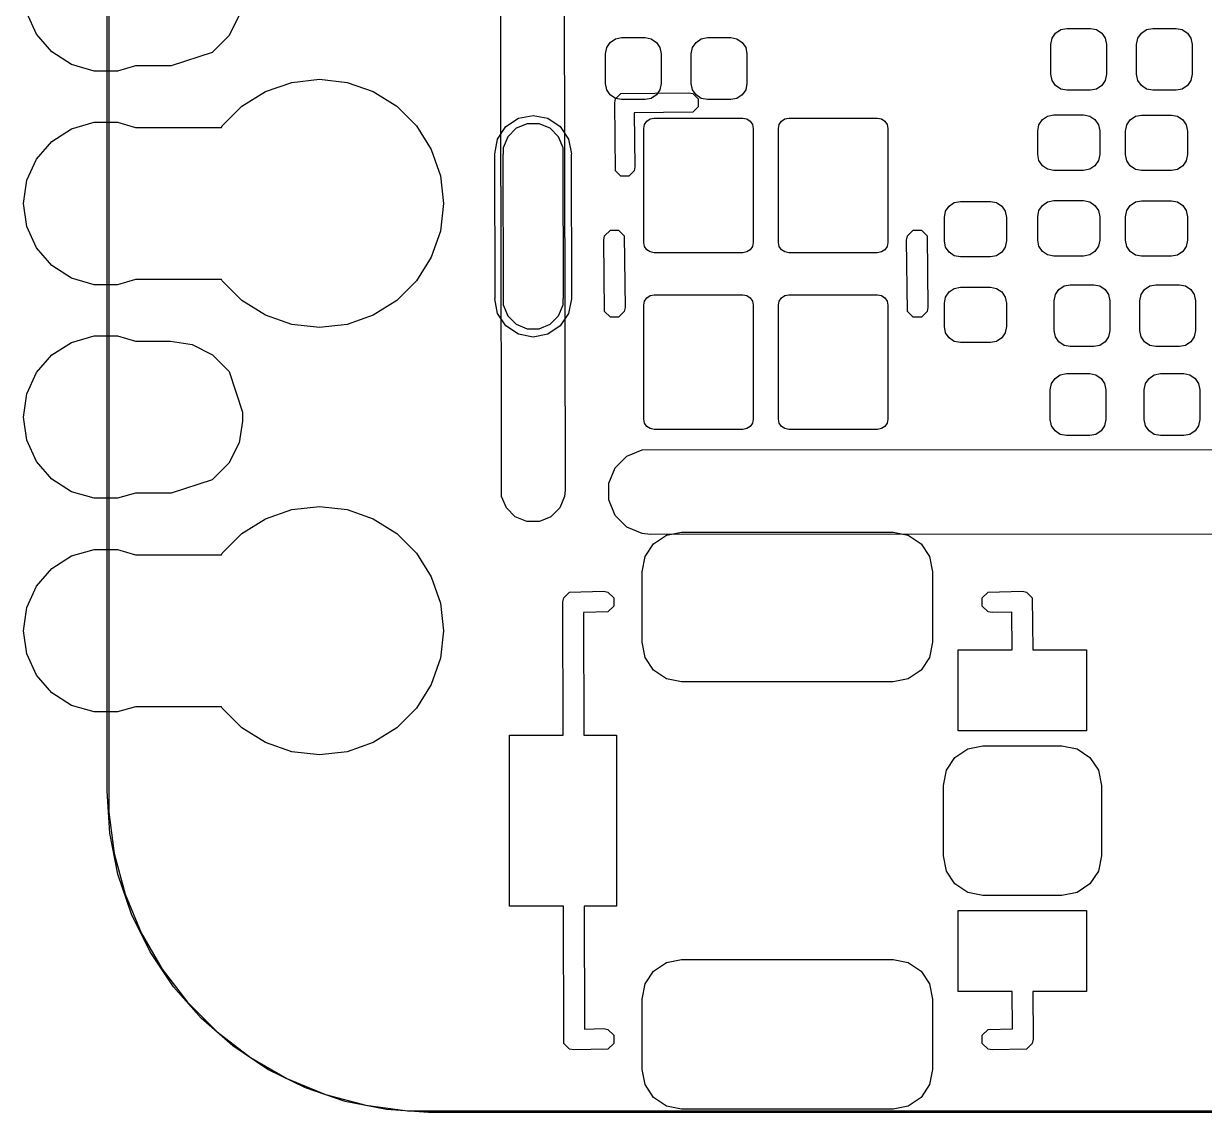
# Model space of a CAD drawing. Extents: x 139 to 262, y -120 to -93.
# Drawn here: x 139.11 to 146.13, y -115.58 to -109.1 of the extents above; entities that cross this region are included whole.
import ezdxf

# ---------------------------------------------------------------- set-up
doc = ezdxf.new("R2010")
doc.units = 0
doc.layers.add('BLACK', color=7, linetype='CONTINUOUS')

msp = doc.modelspace()

# ---------------------------------------------------------------- linework, layer by layer
at = {"layer": 'BLACK', "linetype": 'CONTINUOUS'}
for p, q in [((139.60648, -113.664927), (139.6061, -96.3411)), ((139.615719, -96.342272), (139.6161, -113.6661)), ((141.94726, -110.069265), (141.9436, -104.9521)), ((142.321139, -105.193365), (142.324487, -109.874317)), ((139.187784, -109.166387), (139.130071, -109.040014)), ((140.390669, -109.056129), (140.329245, -109.176678)), ((139.278762, -109.271381), (139.187784, -109.166387)), ((140.329245, -109.176678), (140.230643, -109.27528)), ((142.597336, -109.215048), (142.628237, -109.1944)), ((142.628237, -109.1944), (142.664688, -109.18715)), ((142.664688, -109.18715), (142.804388, -109.18715)), ((142.804388, -109.18715), (142.840839, -109.1944)), ((142.840839, -109.1944), (142.87174, -109.215048)), ((143.10686, -109.215048), (143.137761, -109.1944)), ((143.137761, -109.1944), (143.174212, -109.18715)), ((143.174212, -109.18715), (143.313912, -109.18715)), ((143.313912, -109.18715), (143.350363, -109.1944)), ((143.350363, -109.1944), (143.381264, -109.215048)), ((145.216238, -109.2272), (145.223488, -109.190749)), ((145.223488, -109.190749), (145.244136, -109.159848)), ((145.244136, -109.159848), (145.275037, -109.1392)), ((145.275037, -109.1392), (145.311488, -109.13195)), ((145.311488, -109.13195), (145.451188, -109.13195)), ((145.451188, -109.13195), (145.487639, -109.1392)), ((145.487639, -109.1392), (145.51854, -109.159848)), ((145.51854, -109.159848), (145.539188, -109.190749)), ((145.539188, -109.190749), (145.546438, -109.2272)), ((145.725762, -109.2272), (145.733012, -109.190749)), ((145.733012, -109.190749), (145.75366, -109.159848)), ((145.75366, -109.159848), (145.784561, -109.1392)), ((145.784561, -109.1392), (145.821012, -109.13195)), ((145.821012, -109.13195), (145.960712, -109.13195)), ((145.960712, -109.13195), (145.997163, -109.1392)), ((145.997163, -109.1392), (146.028064, -109.159848)), ((146.028064, -109.159848), (146.048712, -109.190749)), ((146.048712, -109.190749), (146.055962, -109.2272)), ((142.569438, -109.2824), (142.576688, -109.245949)), ((142.576688, -109.245949), (142.597336, -109.215048)), ((142.87174, -109.215048), (142.892388, -109.245949)), ((142.892388, -109.245949), (142.899638, -109.2824)), ((143.078962, -109.2824), (143.086212, -109.245949)), ((143.086212, -109.245949), (143.10686, -109.215048)), ((143.381264, -109.215048), (143.401912, -109.245949)), ((143.401912, -109.245949), (143.409162, -109.2824)), ((145.216238, -109.405), (145.216238, -109.2272)), ((145.546438, -109.2272), (145.546438, -109.405)), ((145.725762, -109.405), (145.725762, -109.2272)), ((146.055962, -109.2272), (146.055962, -109.405)), ((139.395636, -109.346491), (139.278762, -109.271381)), ((140.230643, -109.27528), (139.987446, -109.3543)), ((142.569438, -109.4602), (142.569438, -109.2824)), ((142.899638, -109.2824), (142.899638, -109.4602)), ((143.078962, -109.4602), (143.078962, -109.2824)), ((143.409162, -109.2824), (143.409162, -109.4602)), ((139.528936, -109.385632), (139.395636, -109.346491)), ((139.667864, -109.385632), (139.528936, -109.385632)), ((139.774569, -109.3543), (139.667864, -109.385632)), ((139.987446, -109.3543), (139.774569, -109.3543)), ((145.223488, -109.441451), (145.216238, -109.405)), ((145.546438, -109.405), (145.539188, -109.441451)), ((145.733012, -109.441451), (145.725762, -109.405)), ((146.055962, -109.405), (146.048712, -109.441451)), ((140.54815, -109.507495), (140.704157, -109.452906)), ((140.704157, -109.452906), (140.8684, -109.4344)), ((140.8684, -109.4344), (141.032643, -109.452906)), ((141.032643, -109.452906), (141.18865, -109.507495)), ((142.576688, -109.496651), (142.569438, -109.4602)), ((142.899638, -109.4602), (142.892388, -109.496651)), ((143.086212, -109.496651), (143.078962, -109.4602)), ((143.409162, -109.4602), (143.401912, -109.496651)), ((145.244136, -109.472352), (145.223488, -109.441451)), ((145.275037, -109.493), (145.244136, -109.472352)), ((145.51854, -109.472352), (145.487639, -109.493)), ((145.539188, -109.441451), (145.51854, -109.472352)), ((145.75366, -109.472352), (145.733012, -109.441451)), ((145.784561, -109.493), (145.75366, -109.472352)), ((146.028064, -109.472352), (145.997163, -109.493)), ((146.048712, -109.441451), (146.028064, -109.472352)), ((140.408202, -109.59543), (140.54815, -109.507495)), ((141.18865, -109.507495), (141.328598, -109.59543)), ((142.597336, -109.527552), (142.576688, -109.496651)), ((142.628237, -109.5482), (142.597336, -109.527552)), ((142.6237, -109.5745), (142.628267, -109.551539)), ((142.664688, -109.55545), (142.628237, -109.5482)), ((142.628267, -109.551539), (142.660739, -109.519067)), ((142.660739, -109.519067), (143.0647, -109.5145)), ((142.840839, -109.5482), (142.804388, -109.55545)), ((142.87174, -109.527552), (142.840839, -109.5482)), ((142.892388, -109.496651), (142.87174, -109.527552)), ((143.0647, -109.5145), (143.087661, -109.519067)), ((143.10686, -109.527552), (143.086212, -109.496651)), ((143.087661, -109.519067), (143.120133, -109.551539)), ((143.137761, -109.5482), (143.10686, -109.527552)), ((143.120133, -109.551539), (143.120133, -109.597461)), ((143.174212, -109.55545), (143.137761, -109.5482)), ((143.350363, -109.5482), (143.313912, -109.55545)), ((143.381264, -109.527552), (143.350363, -109.5482)), ((143.401912, -109.496651), (143.381264, -109.527552)), ((145.311488, -109.50025), (145.275037, -109.493)), ((145.451188, -109.50025), (145.311488, -109.50025)), ((145.487639, -109.493), (145.451188, -109.50025)), ((145.821012, -109.50025), (145.784561, -109.493)), ((145.960712, -109.50025), (145.821012, -109.50025)), ((145.997163, -109.493), (145.960712, -109.50025)), ((140.29133, -109.712302), (140.408202, -109.59543)), ((141.328598, -109.59543), (141.44547, -109.712302)), ((142.628267, -109.978461), (142.6237, -109.5745)), ((142.804388, -109.55545), (142.664688, -109.55545)), ((143.120133, -109.597461), (143.087661, -109.629933)), ((143.313912, -109.55545), (143.174212, -109.55545)), ((139.395636, -109.728509), (139.528936, -109.689368)), ((139.528936, -109.689368), (139.667864, -109.689368)), ((139.667864, -109.689368), (139.774569, -109.7207)), ((141.977038, -109.715838), (142.051072, -109.666371)), ((142.051072, -109.666371), (142.1384, -109.649)), ((142.1384, -109.649), (142.225728, -109.666371)), ((142.225728, -109.666371), (142.299762, -109.715838)), ((143.087661, -109.629933), (142.740063, -109.633862)), ((142.740063, -109.633862), (142.7437, -109.9555)), ((142.801174, -109.703003), (142.814484, -109.683084)), ((142.814484, -109.683084), (142.834403, -109.669774)), ((142.834403, -109.669774), (142.8579, -109.6651)), ((142.8579, -109.6651), (143.3859, -109.6651)), ((143.3859, -109.6651), (143.409397, -109.669774)), ((143.409397, -109.669774), (143.429316, -109.683084)), ((143.429316, -109.683084), (143.442626, -109.703003)), ((143.601174, -109.703003), (143.614484, -109.683084)), ((143.614484, -109.683084), (143.634403, -109.669774)), ((143.634403, -109.669774), (143.6579, -109.6651)), ((143.6579, -109.6651), (144.1859, -109.6651)), ((144.1859, -109.6651), (144.209397, -109.669774)), ((144.209397, -109.669774), (144.229316, -109.683084)), ((144.229316, -109.683084), (144.242626, -109.703003)), ((145.145, -109.705437), (145.165648, -109.674536)), ((145.165648, -109.674536), (145.196549, -109.653888)), ((145.196549, -109.653888), (145.233, -109.646638)), ((145.233, -109.646638), (145.4108, -109.646638)), ((145.4108, -109.646638), (145.447251, -109.653888)), ((145.447251, -109.653888), (145.478152, -109.674536)), ((145.478152, -109.674536), (145.4988, -109.705437)), ((145.6672, -109.706037), (145.687848, -109.675136)), ((145.687848, -109.675136), (145.718749, -109.654488)), ((145.718749, -109.654488), (145.7552, -109.647238)), ((145.7552, -109.647238), (145.933, -109.647238)), ((145.933, -109.647238), (145.969451, -109.654488)), ((145.969451, -109.654488), (146.000352, -109.675136)), ((146.000352, -109.675136), (146.021, -109.706037)), ((139.278762, -109.803619), (139.395636, -109.728509)), ((139.774569, -109.7207), (140.286053, -109.7207)), ((140.286053, -109.7207), (140.29133, -109.712302)), ((141.44547, -109.712302), (141.533405, -109.85225)), ((141.927571, -109.789872), (141.977038, -109.715838)), ((142.037458, -109.726129), (141.987329, -109.776258)), ((142.102954, -109.699), (142.037458, -109.726129)), ((142.173846, -109.699), (142.102954, -109.699)), ((142.239342, -109.726129), (142.173846, -109.699)), ((142.289471, -109.776258), (142.239342, -109.726129)), ((142.299762, -109.715838), (142.349229, -109.789872)), ((142.7965, -109.7265), (142.801174, -109.703003)), ((142.7965, -110.4045), (142.7965, -109.7265)), ((143.442626, -109.703003), (143.4473, -109.7265)), ((143.4473, -109.7265), (143.4473, -110.4045)), ((143.5965, -109.7265), (143.601174, -109.703003)), ((143.5965, -110.4045), (143.5965, -109.7265)), ((144.242626, -109.703003), (144.2473, -109.7265)), ((144.2473, -109.7265), (144.2473, -110.4045)), ((145.13775, -109.741888), (145.145, -109.705437)), ((145.13775, -109.881588), (145.13775, -109.741888)), ((145.4988, -109.705437), (145.50605, -109.741888)), ((145.50605, -109.741888), (145.50605, -109.881588)), ((145.65995, -109.742488), (145.6672, -109.706037)), ((145.65995, -109.882188), (145.65995, -109.742488)), ((146.021, -109.706037), (146.02825, -109.742488)), ((146.02825, -109.742488), (146.02825, -109.882188)), ((139.187784, -109.908613), (139.278762, -109.803619)), ((141.9102, -109.8772), (141.927571, -109.789872)), ((141.987329, -109.776258), (141.9602, -109.841754)), ((142.3166, -109.841754), (142.289471, -109.776258)), ((142.349229, -109.789872), (142.3666, -109.8772)), ((141.533405, -109.85225), (141.587994, -110.008257)), ((141.910594, -109.878415), (141.9102, -109.8772)), ((141.9102, -109.8804), (141.910594, -109.878415)), ((141.912069, -110.733446), (141.9102, -109.8804)), ((141.9602, -109.8772), (141.958323, -109.882974)), ((141.958323, -109.882974), (141.9602, -110.7392)), ((141.9602, -109.841754), (141.9602, -109.8772)), ((142.3166, -109.8772), (142.3166, -109.841754)), ((142.316994, -109.878415), (142.3166, -109.8772)), ((142.3166, -109.8804), (142.316994, -109.878415)), ((142.318469, -110.733446), (142.3166, -109.8804)), ((142.324487, -109.874317), (142.32524, -109.876135)), ((142.32524, -109.876135), (142.3289, -111.8773)), ((142.3666, -109.8772), (142.364723, -109.882974)), ((142.364723, -109.882974), (142.3666, -110.7392)), ((145.145, -109.918039), (145.13775, -109.881588)), ((145.50605, -109.881588), (145.4988, -109.918039)), ((145.6672, -109.918639), (145.65995, -109.882188)), ((146.02825, -109.882188), (146.021, -109.918639)), ((139.130071, -110.034986), (139.187784, -109.908613)), ((142.7437, -109.9555), (142.739133, -109.978461)), ((145.165648, -109.94894), (145.145, -109.918039)), ((145.196549, -109.969588), (145.165648, -109.94894)), ((145.233, -109.976838), (145.196549, -109.969588)), ((145.447251, -109.969588), (145.4108, -109.976838)), ((145.478152, -109.94894), (145.447251, -109.969588)), ((145.4988, -109.918039), (145.478152, -109.94894)), ((145.687848, -109.94954), (145.6672, -109.918639)), ((145.718749, -109.970188), (145.687848, -109.94954)), ((145.7552, -109.977438), (145.718749, -109.970188)), ((145.969451, -109.970188), (145.933, -109.977438)), ((146.000352, -109.94954), (145.969451, -109.970188)), ((146.021, -109.918639), (146.000352, -109.94954)), ((139.1103, -110.1725), (139.130071, -110.034986)), ((141.587994, -110.008257), (141.6065, -110.1725)), ((142.660739, -110.010933), (142.628267, -109.978461)), ((142.706661, -110.010933), (142.660739, -110.010933)), ((142.739133, -109.978461), (142.706661, -110.010933)), ((145.4108, -109.976838), (145.233, -109.976838)), ((145.933, -109.977438), (145.7552, -109.977438)), ((141.948189, -110.071508), (141.94726, -110.069265)), ((141.95156, -111.914465), (141.948189, -110.071508)), ((139.130071, -110.310014), (139.1103, -110.1725)), ((141.6065, -110.1725), (141.587994, -110.336743)), ((144.611048, -110.188536), (144.641949, -110.167888)), ((144.641949, -110.167888), (144.6784, -110.160638)), ((144.6784, -110.160638), (144.8562, -110.160638)), ((144.8562, -110.160638), (144.892651, -110.167888)), ((144.892651, -110.167888), (144.923552, -110.188536)), ((145.165648, -110.18406), (145.196549, -110.163412)), ((145.196549, -110.163412), (145.233, -110.156162)), ((145.233, -110.156162), (145.4108, -110.156162)), ((145.4108, -110.156162), (145.447251, -110.163412)), ((145.447251, -110.163412), (145.478152, -110.18406)), ((145.687848, -110.18466), (145.718749, -110.164012)), ((145.718749, -110.164012), (145.7552, -110.156762)), ((145.7552, -110.156762), (145.933, -110.156762)), ((145.933, -110.156762), (145.969451, -110.164012)), ((145.969451, -110.164012), (146.000352, -110.18466)), ((144.58315, -110.255888), (144.5904, -110.219437)), ((144.5904, -110.219437), (144.611048, -110.188536)), ((144.923552, -110.188536), (144.9442, -110.219437)), ((144.9442, -110.219437), (144.95145, -110.255888)), ((145.13775, -110.251412), (145.145, -110.214961)), ((145.13775, -110.391112), (145.13775, -110.251412)), ((145.145, -110.214961), (145.165648, -110.18406)), ((145.478152, -110.18406), (145.4988, -110.214961)), ((145.4988, -110.214961), (145.50605, -110.251412)), ((145.50605, -110.251412), (145.50605, -110.391112)), ((145.65995, -110.252012), (145.6672, -110.215561)), ((145.65995, -110.391712), (145.65995, -110.252012)), ((145.6672, -110.215561), (145.687848, -110.18466)), ((146.000352, -110.18466), (146.021, -110.215561)), ((146.021, -110.215561), (146.02825, -110.252012)), ((146.02825, -110.252012), (146.02825, -110.391712)), ((139.187784, -110.436387), (139.130071, -110.310014)), ((144.58315, -110.395588), (144.58315, -110.255888)), ((144.95145, -110.255888), (144.95145, -110.395588)), ((141.587994, -110.336743), (141.533405, -110.49275)), ((142.5584, -110.3905), (142.563234, -110.3662)), ((142.563234, -110.8148), (142.5584, -110.3905)), ((142.563234, -110.3662), (142.5976, -110.331834)), ((142.5976, -110.331834), (142.6462, -110.331834)), ((142.6462, -110.331834), (142.680566, -110.3662)), ((142.680566, -110.3662), (142.6854, -110.7905)), ((144.3584, -110.3905), (144.363234, -110.3662)), ((144.363234, -110.8148), (144.3584, -110.3905)), ((144.363234, -110.3662), (144.3976, -110.331834)), ((144.3976, -110.331834), (144.4462, -110.331834)), ((144.4462, -110.331834), (144.480566, -110.3662)), ((144.480566, -110.3662), (144.4854, -110.7905)), ((145.145, -110.427563), (145.13775, -110.391112)), ((145.50605, -110.391112), (145.4988, -110.427563)), ((145.6672, -110.428163), (145.65995, -110.391712)), ((146.02825, -110.391712), (146.021, -110.428163)), ((139.278762, -110.541381), (139.187784, -110.436387)), ((142.801174, -110.427997), (142.7965, -110.4045)), ((142.814484, -110.447916), (142.801174, -110.427997)), ((142.834403, -110.461226), (142.814484, -110.447916)), ((142.8579, -110.4659), (142.834403, -110.461226)), ((143.409397, -110.461226), (143.3859, -110.4659)), ((143.429316, -110.447916), (143.409397, -110.461226)), ((143.442626, -110.427997), (143.429316, -110.447916)), ((143.4473, -110.4045), (143.442626, -110.427997)), ((143.601174, -110.427997), (143.5965, -110.4045)), ((143.614484, -110.447916), (143.601174, -110.427997)), ((143.634403, -110.461226), (143.614484, -110.447916)), ((143.6579, -110.4659), (143.634403, -110.461226)), ((144.209397, -110.461226), (144.1859, -110.4659)), ((144.229316, -110.447916), (144.209397, -110.461226)), ((144.242626, -110.427997), (144.229316, -110.447916)), ((144.2473, -110.4045), (144.242626, -110.427997)), ((144.5904, -110.432039), (144.58315, -110.395588)), ((144.611048, -110.46294), (144.5904, -110.432039)), ((144.641949, -110.483588), (144.611048, -110.46294)), ((144.923552, -110.46294), (144.892651, -110.483588)), ((144.9442, -110.432039), (144.923552, -110.46294)), ((144.95145, -110.395588), (144.9442, -110.432039)), ((145.165648, -110.458464), (145.145, -110.427563)), ((145.196549, -110.479112), (145.165648, -110.458464)), ((145.478152, -110.458464), (145.447251, -110.479112)), ((145.4988, -110.427563), (145.478152, -110.458464)), ((145.687848, -110.459064), (145.6672, -110.428163)), ((145.718749, -110.479712), (145.687848, -110.459064)), ((146.000352, -110.459064), (145.969451, -110.479712)), ((146.021, -110.428163), (146.000352, -110.459064)), ((141.533405, -110.49275), (141.44547, -110.632698)), ((143.3859, -110.4659), (142.8579, -110.4659)), ((144.1859, -110.4659), (143.6579, -110.4659)), ((144.6784, -110.490838), (144.641949, -110.483588)), ((144.8562, -110.490838), (144.6784, -110.490838)), ((144.892651, -110.483588), (144.8562, -110.490838)), ((145.233, -110.486362), (145.196549, -110.479112)), ((145.4108, -110.486362), (145.233, -110.486362)), ((145.447251, -110.479112), (145.4108, -110.486362)), ((145.7552, -110.486962), (145.718749, -110.479712)), ((145.933, -110.486962), (145.7552, -110.486962)), ((145.969451, -110.479712), (145.933, -110.486962)), ((139.395636, -110.616491), (139.278762, -110.541381)), ((139.528936, -110.655632), (139.395636, -110.616491)), ((139.667864, -110.655632), (139.528936, -110.655632)), ((139.774569, -110.6243), (139.667864, -110.655632)), ((140.286053, -110.6243), (139.774569, -110.6243)), ((140.29133, -110.632698), (140.286053, -110.6243)), ((140.408202, -110.74957), (140.29133, -110.632698)), ((141.44547, -110.632698), (141.328598, -110.74957)), ((144.641949, -110.677412), (144.6784, -110.670162)), ((144.6784, -110.670162), (144.8562, -110.670162)), ((144.8562, -110.670162), (144.892651, -110.677412)), ((145.263536, -110.683648), (145.294437, -110.663)), ((145.294437, -110.663), (145.330888, -110.65575)), ((145.330888, -110.65575), (145.470588, -110.65575)), ((145.470588, -110.65575), (145.507039, -110.663)), ((145.507039, -110.663), (145.53794, -110.683648)), ((145.77306, -110.683648), (145.803961, -110.663)), ((145.803961, -110.663), (145.840412, -110.65575)), ((145.840412, -110.65575), (145.980112, -110.65575)), ((145.980112, -110.65575), (146.016563, -110.663)), ((146.016563, -110.663), (146.047464, -110.683648)), ((141.9102, -110.7392), (141.912069, -110.733446)), ((141.927571, -110.826528), (141.9102, -110.7392)), ((141.9602, -110.7392), (141.9602, -110.774646)), ((142.3166, -110.7392), (142.318469, -110.733446)), ((142.3166, -110.774646), (142.3166, -110.7392)), ((142.3666, -110.7392), (142.349229, -110.826528)), ((142.801174, -110.753003), (142.814484, -110.733084)), ((142.814484, -110.733084), (142.834403, -110.719774)), ((142.834403, -110.719774), (142.8579, -110.7151)), ((142.8579, -110.7151), (143.3859, -110.7151)), ((143.3859, -110.7151), (143.409397, -110.719774)), ((143.409397, -110.719774), (143.429316, -110.733084)), ((143.429316, -110.733084), (143.442626, -110.753003)), ((143.601174, -110.753003), (143.614484, -110.733084)), ((143.614484, -110.733084), (143.634403, -110.719774)), ((143.634403, -110.719774), (143.6579, -110.7151)), ((143.6579, -110.7151), (144.1859, -110.7151)), ((144.1859, -110.7151), (144.209397, -110.719774)), ((144.209397, -110.719774), (144.229316, -110.733084)), ((144.229316, -110.733084), (144.242626, -110.753003)), ((144.58315, -110.765412), (144.5904, -110.728961)), ((144.5904, -110.728961), (144.611048, -110.69806)), ((144.611048, -110.69806), (144.641949, -110.677412)), ((144.892651, -110.677412), (144.923552, -110.69806)), ((144.923552, -110.69806), (144.9442, -110.728961)), ((144.9442, -110.728961), (144.95145, -110.765412)), ((145.235638, -110.751), (145.242888, -110.714549)), ((145.242888, -110.714549), (145.263536, -110.683648)), ((145.53794, -110.683648), (145.558588, -110.714549)), ((145.558588, -110.714549), (145.565838, -110.751)), ((145.745162, -110.751), (145.752412, -110.714549)), ((145.752412, -110.714549), (145.77306, -110.683648)), ((146.047464, -110.683648), (146.068112, -110.714549)), ((146.068112, -110.714549), (146.075362, -110.751)), ((140.54815, -110.837505), (140.408202, -110.74957)), ((141.328598, -110.74957), (141.18865, -110.837505)), ((141.9602, -110.774646), (141.987329, -110.840142)), ((142.289471, -110.840142), (142.3166, -110.774646)), ((142.5976, -110.849166), (142.563234, -110.8148)), ((142.680566, -110.8148), (142.6462, -110.849166)), ((142.6854, -110.7905), (142.680566, -110.8148)), ((142.7965, -110.7765), (142.801174, -110.753003)), ((142.7965, -111.4545), (142.7965, -110.7765)), ((143.442626, -110.753003), (143.4473, -110.7765)), ((143.4473, -110.7765), (143.4473, -111.4545)), ((143.5965, -110.7765), (143.601174, -110.753003)), ((143.5965, -111.4545), (143.5965, -110.7765)), ((144.242626, -110.753003), (144.2473, -110.7765)), ((144.2473, -110.7765), (144.2473, -111.4545)), ((144.3976, -110.849166), (144.363234, -110.8148)), ((144.480566, -110.8148), (144.4462, -110.849166)), ((144.4854, -110.7905), (144.480566, -110.8148)), ((144.58315, -110.905112), (144.58315, -110.765412)), ((144.95145, -110.765412), (144.95145, -110.905112)), ((145.235638, -110.9288), (145.235638, -110.751)), ((145.565838, -110.751), (145.565838, -110.9288)), ((145.745162, -110.9288), (145.745162, -110.751)), ((146.075362, -110.751), (146.075362, -110.9288)), ((140.704157, -110.892094), (140.54815, -110.837505)), ((141.18865, -110.837505), (141.032643, -110.892094)), ((141.977038, -110.900562), (141.927571, -110.826528)), ((141.987329, -110.840142), (142.037458, -110.890271)), ((142.239342, -110.890271), (142.289471, -110.840142)), ((142.349229, -110.826528), (142.299762, -110.900562)), ((142.6462, -110.849166), (142.5976, -110.849166)), ((144.4462, -110.849166), (144.3976, -110.849166)), ((140.8684, -110.9106), (140.704157, -110.892094)), ((141.032643, -110.892094), (140.8684, -110.9106)), ((142.051072, -110.950029), (141.977038, -110.900562)), ((142.037458, -110.890271), (142.102954, -110.9174)), ((142.1384, -110.9674), (142.051072, -110.950029)), ((142.102954, -110.9174), (142.173846, -110.9174)), ((142.225728, -110.950029), (142.1384, -110.9674)), ((142.173846, -110.9174), (142.239342, -110.890271)), ((142.299762, -110.900562), (142.225728, -110.950029)), ((144.5904, -110.941563), (144.58315, -110.905112)), ((144.611048, -110.972464), (144.5904, -110.941563)), ((144.9442, -110.941563), (144.923552, -110.972464)), ((144.95145, -110.905112), (144.9442, -110.941563)), ((145.242888, -110.965251), (145.235638, -110.9288)), ((145.565838, -110.9288), (145.558588, -110.965251)), ((145.752412, -110.965251), (145.745162, -110.9288)), ((146.075362, -110.9288), (146.068112, -110.965251)), ((139.278762, -111.073619), (139.395636, -110.998509)), ((139.395636, -110.998509), (139.528936, -110.959368)), ((139.528936, -110.959368), (139.667864, -110.959368)), ((139.667864, -110.959368), (139.774569, -110.9907)), ((139.774569, -110.9907), (139.983398, -110.9907)), ((139.983398, -110.9907), (140.113029, -111.011231)), ((140.113029, -111.011231), (140.233578, -111.072655)), ((144.641949, -110.993112), (144.611048, -110.972464)), ((144.6784, -111.000362), (144.641949, -110.993112)), ((144.8562, -111.000362), (144.6784, -111.000362)), ((144.892651, -110.993112), (144.8562, -111.000362)), ((144.923552, -110.972464), (144.892651, -110.993112)), ((145.263536, -110.996152), (145.242888, -110.965251)), ((145.294437, -111.0168), (145.263536, -110.996152)), ((145.330888, -111.02405), (145.294437, -111.0168)), ((145.470588, -111.02405), (145.330888, -111.02405)), ((145.507039, -111.0168), (145.470588, -111.02405)), ((145.53794, -110.996152), (145.507039, -111.0168)), ((145.558588, -110.965251), (145.53794, -110.996152)), ((145.77306, -110.996152), (145.752412, -110.965251)), ((145.803961, -111.0168), (145.77306, -110.996152)), ((145.840412, -111.02405), (145.803961, -111.0168)), ((145.980112, -111.02405), (145.840412, -111.02405)), ((146.016563, -111.0168), (145.980112, -111.02405)), ((146.047464, -110.996152), (146.016563, -111.0168)), ((146.068112, -110.965251), (146.047464, -110.996152)), ((139.187784, -111.178613), (139.278762, -111.073619)), ((140.233578, -111.072655), (140.33218, -111.171257)), ((139.130071, -111.304986), (139.187784, -111.178613)), ((140.33218, -111.171257), (140.4112, -111.414454)), ((145.21985, -111.243349), (145.240498, -111.212448)), ((145.240498, -111.212448), (145.271399, -111.1918)), ((145.271399, -111.1918), (145.30785, -111.18455)), ((145.30785, -111.18455), (145.44755, -111.18455)), ((145.44755, -111.18455), (145.484001, -111.1918)), ((145.484001, -111.1918), (145.514902, -111.212448)), ((145.514902, -111.212448), (145.53555, -111.243349)), ((145.77865, -111.243349), (145.799298, -111.212448)), ((145.799298, -111.212448), (145.830199, -111.1918)), ((145.830199, -111.1918), (145.86665, -111.18455)), ((145.86665, -111.18455), (146.00635, -111.18455)), ((146.00635, -111.18455), (146.042801, -111.1918)), ((146.042801, -111.1918), (146.073702, -111.212448)), ((146.073702, -111.212448), (146.09435, -111.243349)), ((139.1103, -111.4425), (139.130071, -111.304986)), ((145.2126, -111.2798), (145.21985, -111.243349)), ((145.2126, -111.4576), (145.2126, -111.2798)), ((145.53555, -111.243349), (145.5428, -111.2798)), ((145.5428, -111.2798), (145.5428, -111.4576)), ((145.7714, -111.2798), (145.77865, -111.243349)), ((145.7714, -111.4576), (145.7714, -111.2798)), ((146.09435, -111.243349), (146.1016, -111.2798)), ((146.1016, -111.2798), (146.1016, -111.4576)), ((139.130071, -111.580014), (139.1103, -111.4425)), ((140.4112, -111.414454), (140.4112, -111.466498)), ((140.4112, -111.466498), (140.390669, -111.596129)), ((142.801174, -111.477997), (142.7965, -111.4545)), ((142.814484, -111.497916), (142.801174, -111.477997)), ((142.834403, -111.511226), (142.814484, -111.497916)), ((142.8579, -111.5159), (142.834403, -111.511226)), ((143.3859, -111.5159), (142.8579, -111.5159)), ((143.409397, -111.511226), (143.3859, -111.5159)), ((143.429316, -111.497916), (143.409397, -111.511226)), ((143.442626, -111.477997), (143.429316, -111.497916)), ((143.4473, -111.4545), (143.442626, -111.477997)), ((143.601174, -111.477997), (143.5965, -111.4545)), ((143.614484, -111.497916), (143.601174, -111.477997)), ((143.634403, -111.511226), (143.614484, -111.497916)), ((143.6579, -111.5159), (143.634403, -111.511226)), ((144.1859, -111.5159), (143.6579, -111.5159)), ((144.209397, -111.511226), (144.1859, -111.5159)), ((144.229316, -111.497916), (144.209397, -111.511226)), ((144.242626, -111.477997), (144.229316, -111.497916)), ((144.2473, -111.4545), (144.242626, -111.477997)), ((145.21985, -111.494051), (145.2126, -111.4576)), ((145.240498, -111.524952), (145.21985, -111.494051)), ((145.53555, -111.494051), (145.514902, -111.524952)), ((145.5428, -111.4576), (145.53555, -111.494051)), ((145.77865, -111.494051), (145.7714, -111.4576)), ((145.799298, -111.524952), (145.77865, -111.494051)), ((146.09435, -111.494051), (146.073702, -111.524952)), ((146.1016, -111.4576), (146.09435, -111.494051)), ((139.187784, -111.706387), (139.130071, -111.580014)), ((145.271399, -111.5456), (145.240498, -111.524952)), ((145.30785, -111.55285), (145.271399, -111.5456)), ((145.44755, -111.55285), (145.30785, -111.55285)), ((145.484001, -111.5456), (145.44755, -111.55285)), ((145.514902, -111.524952), (145.484001, -111.5456)), ((145.830199, -111.5456), (145.799298, -111.524952)), ((145.86665, -111.55285), (145.830199, -111.5456)), ((146.00635, -111.55285), (145.86665, -111.55285)), ((146.042801, -111.5456), (146.00635, -111.55285)), ((146.073702, -111.524952), (146.042801, -111.5456)), ((140.390669, -111.596129), (140.329245, -111.716678)), ((142.695785, -111.674707), (142.787347, -111.636781)), ((142.787347, -111.636781), (154.1415, -111.6319)), ((139.278762, -111.811381), (139.187784, -111.706387)), ((140.329245, -111.716678), (140.230643, -111.81528)), ((142.625707, -111.744785), (142.695785, -111.674707)), ((142.587781, -111.836347), (142.625707, -111.744785)), ((139.395636, -111.886491), (139.278762, -111.811381)), ((140.230643, -111.81528), (139.987446, -111.8943)), ((142.587781, -111.935453), (142.587781, -111.836347)), ((139.528936, -111.925632), (139.395636, -111.886491)), ((139.667864, -111.925632), (139.528936, -111.925632)), ((139.774569, -111.8943), (139.667864, -111.925632)), ((139.987446, -111.8943), (139.774569, -111.8943)), ((141.980005, -111.983136), (141.95156, -111.914465)), ((142.32524, -111.914465), (142.296795, -111.983136)), ((142.3289, -111.8773), (142.32524, -111.914465)), ((142.625707, -112.027015), (142.587781, -111.935453)), ((140.54815, -112.047495), (140.704157, -111.992906)), ((140.704157, -111.992906), (140.8684, -111.9744)), ((140.8684, -111.9744), (141.032643, -111.992906)), ((141.032643, -111.992906), (141.18865, -112.047495)), ((142.032564, -112.035695), (141.980005, -111.983136)), ((142.296795, -111.983136), (142.244236, -112.035695)), ((140.408202, -112.13543), (140.54815, -112.047495)), ((141.18865, -112.047495), (141.328598, -112.13543)), ((142.101235, -112.06414), (142.032564, -112.035695)), ((142.175565, -112.06414), (142.101235, -112.06414)), ((142.244236, -112.035695), (142.175565, -112.06414)), ((142.695785, -112.097093), (142.625707, -112.027015)), ((140.29133, -112.252302), (140.408202, -112.13543)), ((141.328598, -112.13543), (141.44547, -112.252302)), ((142.787347, -112.135019), (142.695785, -112.097093)), ((142.8369, -112.1399), (142.787347, -112.135019)), ((154.191053, -112.135019), (142.8369, -112.1399)), ((142.854915, -112.196015), (142.931139, -112.145085)), ((142.931139, -112.145085), (143.02105, -112.1272)), ((143.02105, -112.1272), (144.27835, -112.1272)), ((144.27835, -112.1272), (144.368261, -112.145085)), ((144.368261, -112.145085), (144.444485, -112.196015)), ((142.803985, -112.272239), (142.854915, -112.196015)), ((144.444485, -112.196015), (144.495415, -112.272239)), ((139.278762, -112.343619), (139.395636, -112.268509)), ((139.395636, -112.268509), (139.528936, -112.229368)), ((139.528936, -112.229368), (139.667864, -112.229368)), ((139.667864, -112.229368), (139.774569, -112.2607)), ((139.774569, -112.2607), (140.286053, -112.2607)), ((140.286053, -112.2607), (140.29133, -112.252302)), ((141.44547, -112.252302), (141.533405, -112.39225)), ((142.7861, -112.36215), (142.803985, -112.272239)), ((144.495415, -112.272239), (144.5133, -112.36215)), ((139.187784, -112.448613), (139.278762, -112.343619)), ((141.533405, -112.39225), (141.587994, -112.548257)), ((142.7861, -112.78125), (142.7861, -112.36215)), ((144.5133, -112.36215), (144.5133, -112.78125)), ((139.130071, -112.574986), (139.187784, -112.448613)), ((142.321034, -112.5174), (142.3554, -112.483034)), ((142.3554, -112.483034), (142.5592, -112.4782)), ((142.5592, -112.4782), (142.5835, -112.483034)), ((142.5835, -112.483034), (142.617866, -112.5174)), ((144.808534, -112.5174), (144.8429, -112.483034)), ((144.8429, -112.483034), (145.0467, -112.4782)), ((145.0467, -112.4782), (145.071, -112.483034)), ((145.071, -112.483034), (145.105366, -112.5174)), ((141.587994, -112.548257), (141.6065, -112.7125)), ((142.3162, -112.5417), (142.321034, -112.5174)), ((142.317659, -113.3337), (142.3162, -112.5417)), ((142.617866, -112.566), (142.5835, -112.600366)), ((142.617866, -112.5174), (142.617866, -112.566)), ((144.808534, -112.566), (144.808534, -112.5174)), ((144.8429, -112.600366), (144.808534, -112.566)), ((145.105366, -112.5174), (145.108016, -112.8257)), ((139.1103, -112.7125), (139.130071, -112.574986)), ((142.5835, -112.600366), (142.438525, -112.603804)), ((142.438525, -112.603804), (142.43987, -113.3337)), ((144.8672, -112.6052), (144.8429, -112.600366)), ((144.983722, -112.602436), (144.8672, -112.6052)), ((144.985642, -112.8257), (144.983722, -112.602436)), ((139.130071, -112.850014), (139.1103, -112.7125)), ((141.6065, -112.7125), (141.587994, -112.876743)), ((139.187784, -112.976387), (139.130071, -112.850014)), ((142.803985, -112.871161), (142.7861, -112.78125)), ((144.5133, -112.78125), (144.495415, -112.871161)), ((144.6657, -113.3083), (144.6657, -112.8257)), ((144.6657, -112.8257), (144.985642, -112.8257)), ((145.108016, -112.8257), (145.4277, -112.8257)), ((145.4277, -112.8257), (145.4277, -113.3083)), ((141.587994, -112.876743), (141.533405, -113.03275)), ((142.854915, -112.947385), (142.803985, -112.871161)), ((144.495415, -112.871161), (144.444485, -112.947385)), ((139.278762, -113.081381), (139.187784, -112.976387)), ((142.931139, -112.998315), (142.854915, -112.947385)), ((144.444485, -112.947385), (144.368261, -112.998315)), ((141.533405, -113.03275), (141.44547, -113.172698)), ((143.02105, -113.0162), (142.931139, -112.998315)), ((144.27835, -113.0162), (143.02105, -113.0162)), ((144.368261, -112.998315), (144.27835, -113.0162)), ((139.395636, -113.156491), (139.278762, -113.081381)), ((139.528936, -113.195632), (139.395636, -113.156491)), ((139.667864, -113.195632), (139.528936, -113.195632)), ((139.774569, -113.1643), (139.667864, -113.195632)), ((140.286053, -113.1643), (139.774569, -113.1643)), ((140.29133, -113.172698), (140.286053, -113.1643)), ((140.408202, -113.28957), (140.29133, -113.172698)), ((141.44547, -113.172698), (141.328598, -113.28957)), ((140.54815, -113.377505), (140.408202, -113.28957)), ((141.328598, -113.28957), (141.18865, -113.377505)), ((141.9987, -114.3497), (141.9987, -113.3337)), ((141.9987, -113.3337), (142.317659, -113.3337)), ((142.43987, -113.3337), (142.6337, -113.3337)), ((142.6337, -113.3337), (142.6337, -114.3497)), ((145.4277, -113.3083), (144.6657, -113.3083)), ((140.704157, -113.432094), (140.54815, -113.377505)), ((141.18865, -113.377505), (141.032643, -113.432094)), ((144.721839, -113.415085), (144.81175, -113.3972)), ((144.81175, -113.3972), (145.28165, -113.3972)), ((145.28165, -113.3972), (145.371561, -113.415085)), ((140.8684, -113.4506), (140.704157, -113.432094)), ((141.032643, -113.432094), (140.8684, -113.4506)), ((144.594685, -113.542239), (144.645615, -113.466015)), ((144.645615, -113.466015), (144.721839, -113.415085)), ((145.371561, -113.415085), (145.447785, -113.466015)), ((145.447785, -113.466015), (145.498715, -113.542239)), ((144.5768, -113.63215), (144.594685, -113.542239)), ((145.498715, -113.542239), (145.5166, -113.63215)), ((139.6061, -113.6661), (139.60648, -113.664927)), ((139.62244, -113.915405), (139.6061, -113.6661)), ((139.6161, -113.6661), (139.6161, -113.790633)), ((144.5768, -114.05125), (144.5768, -113.63215)), ((145.5166, -113.63215), (145.5166, -114.05125)), ((139.6161, -113.790633), (139.648609, -114.037567)), ((139.671182, -114.160444), (139.62244, -113.915405)), ((139.648609, -114.037567), (139.713072, -114.278145)), ((144.594685, -114.141161), (144.5768, -114.05125)), ((145.5166, -114.05125), (145.498715, -114.141161)), ((139.75149, -114.397025), (139.671182, -114.160444)), ((144.645615, -114.217385), (144.594685, -114.141161)), ((145.498715, -114.141161), (145.447785, -114.217385)), ((144.721839, -114.268315), (144.645615, -114.217385)), ((145.447785, -114.217385), (145.371561, -114.268315)), ((139.713072, -114.278145), (139.808385, -114.508252)), ((144.81175, -114.2862), (144.721839, -114.268315)), ((145.28165, -114.2862), (144.81175, -114.2862)), ((145.371561, -114.268315), (145.28165, -114.2862)), ((142.31953, -114.3497), (141.9987, -114.3497)), ((142.321034, -115.166), (142.31953, -114.3497)), ((142.6337, -114.3497), (142.441741, -114.3497)), ((142.441741, -114.3497), (142.443088, -115.080954)), ((144.6657, -114.8577), (144.6657, -114.3751)), ((144.6657, -114.3751), (145.4277, -114.3751)), ((145.4277, -114.3751), (145.4277, -114.8577)), ((139.861991, -114.6211), (139.75149, -114.397025)), ((139.808385, -114.508252), (139.932918, -114.723949)), ((140.000795, -114.828834), (139.861991, -114.6211)), ((142.931139, -114.685085), (143.02105, -114.6672)), ((143.02105, -114.6672), (144.27835, -114.6672)), ((144.27835, -114.6672), (144.368261, -114.685085)), ((139.932918, -114.723949), (140.084539, -114.921545)), ((142.803985, -114.812239), (142.854915, -114.736015)), ((142.854915, -114.736015), (142.931139, -114.685085)), ((144.368261, -114.685085), (144.444485, -114.736015)), ((144.444485, -114.736015), (144.495415, -114.812239)), ((142.7861, -114.90215), (142.803985, -114.812239)), ((144.495415, -114.812239), (144.5133, -114.90215)), ((140.165526, -115.016674), (140.000795, -114.828834)), ((144.985384, -114.8577), (144.6657, -114.8577)), ((144.987291, -115.079609), (144.985384, -114.8577)), ((145.4277, -114.8577), (145.107758, -114.8577)), ((145.107758, -114.8577), (145.1102, -115.1417)), ((140.084539, -114.921545), (140.260655, -115.097661)), ((142.7861, -115.32125), (142.7861, -114.90215)), ((144.5133, -114.90215), (144.5133, -115.32125)), ((140.353366, -115.181405), (140.165526, -115.016674)), ((142.443088, -115.080954), (142.5592, -115.0782)), ((142.5592, -115.0782), (142.5835, -115.083034)), ((142.5835, -115.083034), (142.617866, -115.1174)), ((144.808534, -115.1174), (144.8429, -115.083034)), ((144.8429, -115.083034), (144.987291, -115.079609)), ((140.260655, -115.097661), (140.458251, -115.249282)), ((142.3554, -115.200366), (142.321034, -115.166)), ((142.617866, -115.166), (142.5835, -115.200366)), ((142.617866, -115.1174), (142.617866, -115.166)), ((144.808534, -115.166), (144.808534, -115.1174)), ((144.8429, -115.200366), (144.808534, -115.166)), ((145.105366, -115.166), (145.071, -115.200366)), ((145.1102, -115.1417), (145.105366, -115.166)), ((140.5611, -115.320209), (140.353366, -115.181405)), ((142.3797, -115.2052), (142.3554, -115.200366)), ((142.5835, -115.200366), (142.3797, -115.2052)), ((144.8672, -115.2052), (144.8429, -115.200366)), ((145.071, -115.200366), (144.8672, -115.2052)), ((140.458251, -115.249282), (140.673948, -115.373815)), ((140.785175, -115.43071), (140.5611, -115.320209)), ((140.673948, -115.373815), (140.904055, -115.469128)), ((142.803985, -115.411161), (142.7861, -115.32125)), ((144.5133, -115.32125), (144.495415, -115.411161)), ((141.021756, -115.511018), (140.785175, -115.43071)), ((142.854915, -115.487385), (142.803985, -115.411161)), ((144.495415, -115.411161), (144.444485, -115.487385)), ((140.904055, -115.469128), (141.144633, -115.533591)), ((141.266795, -115.55976), (141.021756, -115.511018)), ((142.931139, -115.538315), (142.854915, -115.487385)), ((144.444485, -115.487385), (144.368261, -115.538315)), ((141.144633, -115.533591), (141.391567, -115.5661)), ((141.5161, -115.5761), (141.266795, -115.55976)), ((141.391567, -115.5661), (141.5161, -115.5661)), ((141.5161, -115.5661), (141.517272, -115.56648)), ((155.484927, -115.575719), (141.5161, -115.5761)), ((141.517272, -115.56648), (155.4861, -115.5661)), ((143.02105, -115.5562), (142.931139, -115.538315)), ((144.27835, -115.5562), (143.02105, -115.5562)), ((144.368261, -115.538315), (144.27835, -115.5562))]:
    msp.add_line(p, q, dxfattribs=at)

doc.saveas('drawing.dxf')
